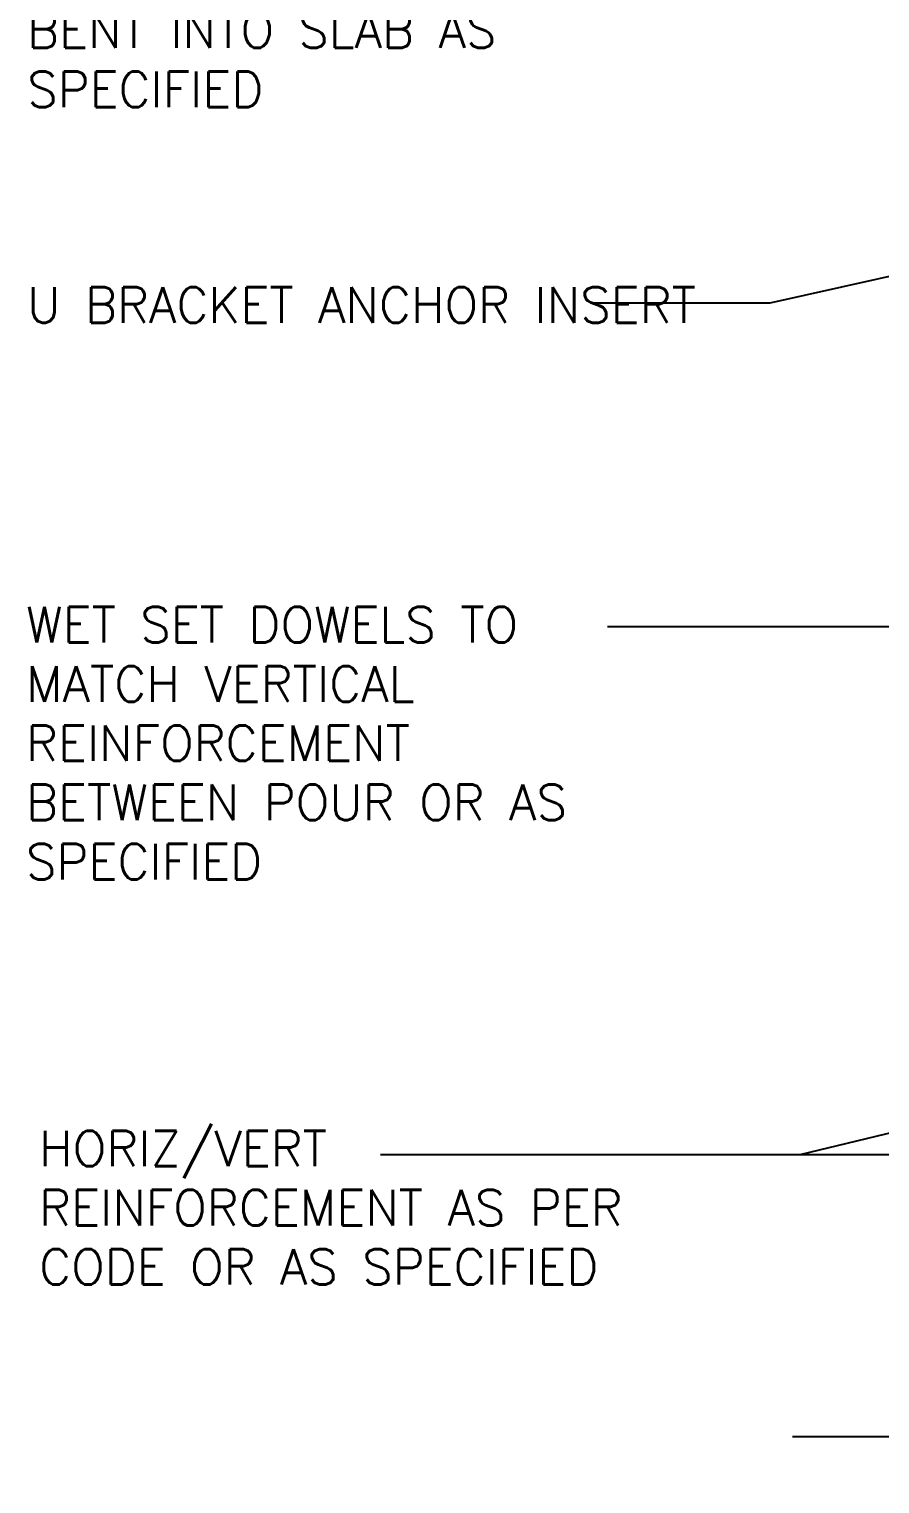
# Model space of a CAD drawing. Header units: inches. Extents: x 128.6 to 181, y 132.4 to 222.4.
# Drawn here: x 128.66 to 146.61, y 168.61 to 199.32 of the extents above; entities that cross this region are included whole.
import ezdxf

# ---------------------------------------------------------------- set-up
doc = ezdxf.new("R2010")
doc.units = ezdxf.units.IN
doc.header["$LTSCALE"] = 0.5
doc.header["$MEASUREMENT"] = 0
doc.layers.add('LINE9', color=9, linetype='Continuous')
doc.layers.add('TEXT', color=4, linetype='Continuous')
doc.styles.add('DIM', font='romans.shx', dxfattribs={"width": 0.7})
doc.styles.add('ROMANS', font='romans.shx', dxfattribs={"height": 0.75})
doc.dimstyles.new('ext_12', dxfattribs={"dimscale": 12, "dimtxt": 0.09375, "dimasz": 0.09375, "dimexe": 0.09375, "dimexo": 0.0625, "dimgap": 0.0625, "dimtad": 1, "dimdec": 1, "dimzin": 3, "dimdsep": 46, "dimlunit": 4, "dimtxsty": 'DIM', "dimcen": 0.09, "dimdle": 0.09375, "dimclrt": 4, "dimadec": 0, "dimazin": 0, "dimtfac": 1, "dimtdec": 1, "dimtmove": 2, "dimatfit": 3, "dimfxl": 1, "dimfrac": 2, "dimtolj": 1, "dimtzin": 0, "dimarcsym": 0})

msp = doc.modelspace()

# ---------------------------------------------------------------- linework, layer by layer
at = {"layer": 'LINE9'}
msp.add_lwpolyline([(144.767, 169.608), (153.924, 169.608), (154.924, 168.608), (154.924, 170.608), (155.924, 169.608), (164.83, 169.608)], dxfattribs=at)

# ---------------------------------------------------------------- texts
at = {"layer": 'TEXT', "char_height": 0.75, "style": 'ROMANS'}
for s, insert, width, attachment_point in [('WET SET DOWELS FIELD BENT INTO SLAB AS SPECIFIED', (128.618, 200.925), 13.68504, 1), ('U BRACKET ANCHOR INSERT', (128.618, 193.873), 13.68504, 1), ('WET SET DOWELS TO MATCH VERTICAL REINFORCEMENT\\PBETWEEN POUR OR AS SPECIFIED', (128.595, 187.122), 14.60886, 1), ('HORIZ/VERT\\PREINFORCEMENT AS PER CODE OR AS SPECIFIED', (128.873, 174.44), 13.82497, 4)]:
    msp.add_mtext(s, dxfattribs=dict(at, insert=insert, width=width, attachment_point=attachment_point))

# ---------------------------------------------------------------- leaders
at = {"layer": 'TEXT'}
for points in [[(155.736, 197.666), (144.289, 200.509), (142.416, 200.509)], [(154.601, 195.835), (144.289, 193.538), (140.506, 193.538)], [(156.018, 186.705), (140.865, 186.705)], [(157.236, 178.54), (144.92, 175.557)], [(157.767, 175.557), (136.072, 175.557)]]:
    msp.add_leader(points, dimstyle='ext_12', override={"dimgap": 0.0625, "dimtad": 0}, dxfattribs=at)

doc.saveas('drawing.dxf')
